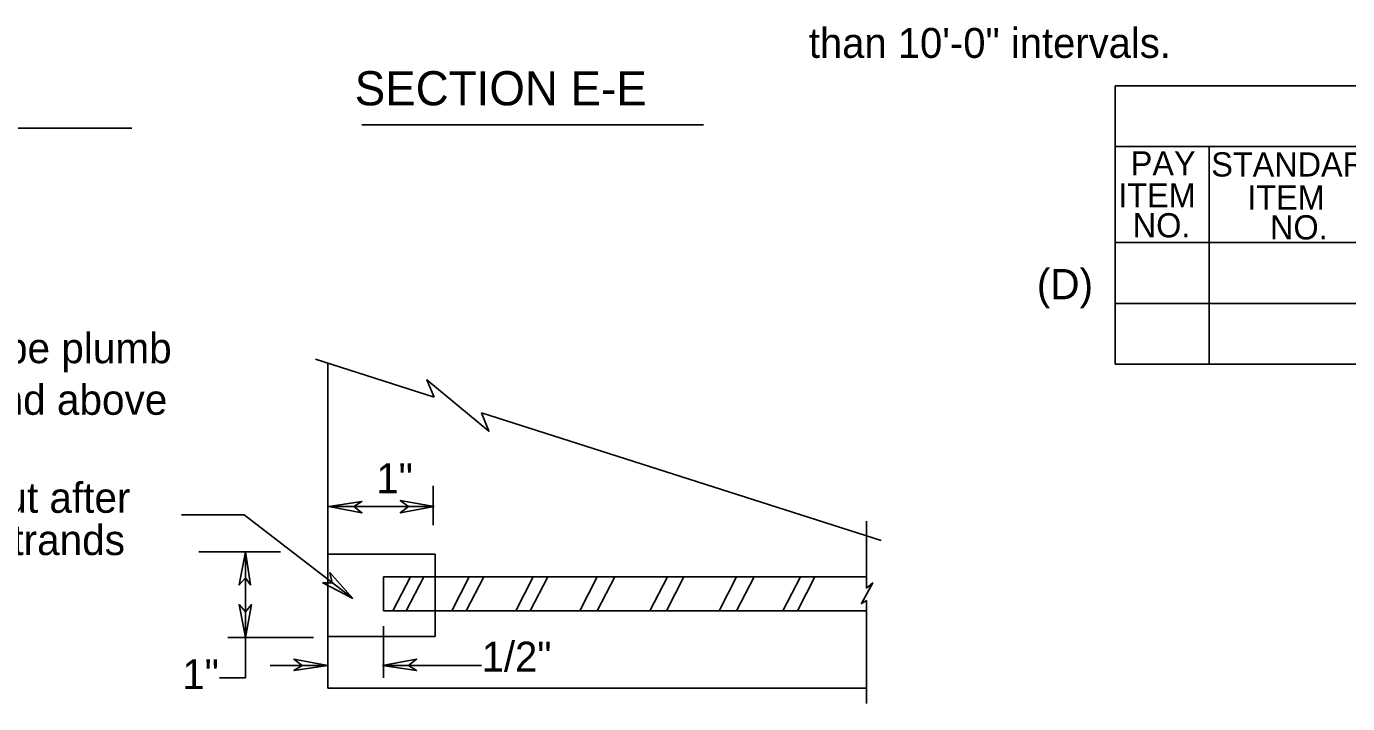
# Model space of a CAD drawing. Extents: x 499999.87 to 500002.82, y 499999.96 to 500001.79.
# Drawn here: x 500001.7296 to 500002.1497, y 500000.4472 to 500000.6626 of the extents above; entities that cross this region are included whole.
import ezdxf

# ---------------------------------------------------------------- set-up
doc = ezdxf.new("R2010")
doc.units = 0
doc.layers.add('1', color=7, linetype='Continuous')
doc.layers.add('2', color=7, linetype='Continuous')

msp = doc.modelspace()

# ---------------------------------------------------------------- linework, layer by layer
at = {"layer": '1'}
for p, q in [((500002.07579, 500000.6437), (500002.07579, 500000.55512)), ((500002.67192, 500000.6437), (500002.07579, 500000.6437)), ((500001.5456, 500000.63025), (500001.76312, 500000.63025)), ((500001.83629, 500000.63123), (500001.94488, 500000.63123)), ((500002.67192, 500000.62434), (500002.07579, 500000.62434)), ((500002.10564, 500000.62434), (500002.10564, 500000.55512)), ((500002.67192, 500000.59383), (500002.07579, 500000.59383)), ((500002.67192, 500000.57448), (500002.07579, 500000.57448)), ((500002.67192, 500000.55512), (500002.07579, 500000.55512))]:
    msp.add_line(p, q, dxfattribs=at)
for points in [[(500001.85925, 500000.50984), (500001.84843, 500000.51181), (500001.85105, 500000.50984), (500001.84843, 500000.50787)], [(500001.82579, 500000.50984), (500001.83629, 500000.50787), (500001.83366, 500000.50984), (500001.83629, 500000.51148)], [(500001.79921, 500000.49541), (500001.79724, 500000.48491), (500001.79921, 500000.4872), (500001.80085, 500000.48491)], [(500001.83333, 500000.48064), (500001.82612, 500000.48885), (500001.82677, 500000.48556), (500001.82382, 500000.48556)], [(500001.79921, 500000.46818), (500001.80118, 500000.47867), (500001.79921, 500000.47638), (500001.79724, 500000.47867)], [(500001.82546, 500000.45932), (500001.81463, 500000.46129), (500001.81726, 500000.45932), (500001.81463, 500000.45768)], [(500001.84285, 500000.45932), (500001.85367, 500000.45768), (500001.85105, 500000.45932), (500001.85367, 500000.46129)]]:
    msp.add_lwpolyline(points, close=True, dxfattribs=at)
at = {"layer": '2'}
for p, q in [((500001.85925, 500000.54462), (500001.82152, 500000.55676)), ((500001.82546, 500000.55545), (500001.82546, 500000.4521)), ((500002.00131, 500000.49902), (500001.87434, 500000.5397)), ((500001.85892, 500000.5164), (500001.85892, 500000.50394)), ((500001.85892, 500000.50984), (500001.82579, 500000.50984)), ((500001.99672, 500000.48392), (500001.99672, 500000.50525)), ((500001.81037, 500000.49541), (500001.78445, 500000.49541)), ((500001.79921, 500000.45538), (500001.79921, 500000.49541)), ((500001.82546, 500000.49475), (500001.85958, 500000.49475)), ((500001.85958, 500000.49475), (500001.85958, 500000.4685)), ((500001.85958, 500000.49475), (500001.85958, 500000.4685)), ((500001.84318, 500000.48753), (500001.99672, 500000.48753)), ((500001.84318, 500000.48753), (500001.84318, 500000.47671)), ((500001.84613, 500000.47671), (500001.85171, 500000.48753)), ((500001.85039, 500000.47671), (500001.85597, 500000.48753)), ((500001.86483, 500000.47671), (500001.87041, 500000.48753)), ((500001.86942, 500000.47671), (500001.875, 500000.48753)), ((500001.88517, 500000.47671), (500001.89075, 500000.48753)), ((500001.88976, 500000.47671), (500001.89534, 500000.48753)), ((500001.90551, 500000.47671), (500001.91109, 500000.48753)), ((500001.91109, 500000.47671), (500001.91667, 500000.48753)), ((500001.92782, 500000.47671), (500001.9334, 500000.48753)), ((500001.93307, 500000.47671), (500001.93865, 500000.48753)), ((500001.9498, 500000.47671), (500001.95538, 500000.48753)), ((500001.95538, 500000.47671), (500001.96096, 500000.48753)), ((500001.97014, 500000.47671), (500001.97572, 500000.48753)), ((500001.97474, 500000.47671), (500001.98031, 500000.48753)), ((500001.99672, 500000.44718), (500001.99672, 500000.47999)), ((500001.84318, 500000.47671), (500001.99672, 500000.47671)), ((500001.84318, 500000.47178), (500001.84318, 500000.45538)), ((500001.82087, 500000.46818), (500001.79364, 500000.46818)), ((500001.85958, 500000.4685), (500001.82546, 500000.4685)), ((500001.82546, 500000.45932), (500001.80709, 500000.45932)), ((500001.84285, 500000.45932), (500001.87434, 500000.45932)), ((500001.79921, 500000.45538), (500001.79101, 500000.45538)), ((500001.82546, 500000.4521), (500001.99672, 500000.4521))]:
    msp.add_line(p, q, dxfattribs=at)
for points in [[(500001.85925, 500000.54462), (500001.85696, 500000.5502), (500001.87664, 500000.53379), (500001.87434, 500000.5397)], [(500001.83333, 500000.48064), (500001.79888, 500000.50722), (500001.77887, 500000.50722)], [(500001.99672, 500000.48392), (500001.99869, 500000.48556), (500001.99508, 500000.479), (500001.99672, 500000.47999)]]:
    msp.add_lwpolyline(points, dxfattribs=at)

# ---------------------------------------------------------------- texts
at = {"layer": '1'}
for s, height, p in [('than 10\'-0" intervals.', 0.0095138, (500001.97835, 500000.65256)), ('SECTION E-E', 0.0108642, (500001.83399, 500000.63747)), ('PAY', 0.007705, (500002.08071, 500000.61516)), ('STANDARD', 0.007705, (500002.1063, 500000.61483)), ('ITEM', 0.007705, (500002.07677, 500000.60499)), ('ITEM', 0.007705, (500002.11778, 500000.60433)), ('NO.', 0.007705, (500002.08136, 500000.59547)), ('NO.', 0.007705, (500002.125, 500000.59482)), ('(D)', 0.009632, (500002.05085, 500000.57579)), ('Beam ends shall  be plumb ', 0.0096319, (500001.62041, 500000.55545)), ('when grade is 2% and above', 0.0096319, (500001.60827, 500000.53904)), ('1"', 0.009514, (500001.84088, 500000.51411)), ('1/2"', 0.009514, (500001.87434, 500000.45735)), ('1"', 0.009514, (500001.7792, 500000.45177))]:
    msp.add_text(s, height=height, dxfattribs=at).set_placement(p)
at = {"layer": '2'}
for s, p in [('Grout after ', (500001.70112, 500000.50787)), ('cutting strands', (500001.67717, 500000.49442))]:
    msp.add_text(s, height=0.0096319, dxfattribs=at).set_placement(p)

doc.saveas('drawing.dxf')
